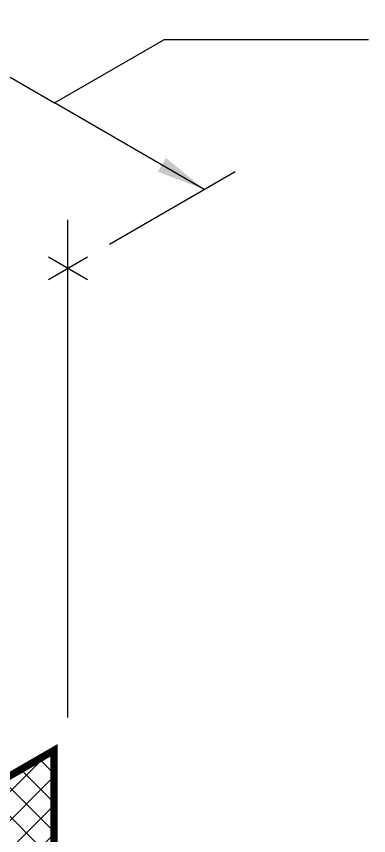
# Model space of a CAD drawing. Extents: x -129 to 6, y -4 to 100.
# Drawn here: x -19.92 to -15.61, y 50 to 60.04 of the extents above; entities that cross this region are included whole.
import ezdxf

# ---------------------------------------------------------------- set-up
doc = ezdxf.new("R2010")
doc.units = 0
doc.header["$LTSCALE"] = 1.5
doc.header["$MEASUREMENT"] = 0
doc.layers.add('CLADDING', color=252, linetype='CONTINUOUS')
doc.layers.add('TEXT', color=7, linetype='CONTINUOUS')
doc.styles.add('DETAILS', font='sanss___.ttf', dxfattribs={"height": 1})
doc.dimstyles.new('TYVEKDETAILS', dxfattribs={"dimscale": 6, "dimtxt": 1.5, "dimasz": 0.1, "dimexe": 0.75, "dimexo": 0.75, "dimgap": 0.75, "dimtad": 0, "dimtih": 1, "dimtoh": 1, "dimdec": 4, "dimzin": 0, "dimtxsty": 'DETAILS', "dimcen": 0.0625, "dimazin": 3, "dimtfac": 1, "dimtdec": 4, "dimtofl": 0, "dimtmove": 0, "dimatfit": 3, "dimtolj": 1, "dimtzin": 0})

msp = doc.modelspace()

# ---------------------------------------------------------------- hatches: boundary and pattern name
at = {"layer": 'CLADDING'}
h = msp.add_hatch(dxfattribs=at)
h.set_pattern_fill('ANSI37', color=256, scale=2, style=0)
h.set_pattern_definition([(45, (0, 0.5370765465768201), (-0.1767766952966369, 0.1767766952966369), []), (135, (0, 0.5370765465768201), (-0.1767766952966369, -0.1767766952966369), [])])
h.paths.add_polyline_path([(-19.4634676775337, 51.04424755809741), (-23.08198792823979, 48.95509391728415), (-25.48930478842708, 39.97086508514798), (-24.04395117899665, 40.80534038062685), (-22.13609293887121, 47.92556426641393), (-19.4634676775337, 49.46860518049013)])

# ---------------------------------------------------------------- linework, layer by layer
at = {"layer": 'CLADDING', "const_width": 0.09}
msp.add_lwpolyline([(-24.04395117899665, 40.80534038062685), (-25.48930478842708, 39.97086508514799), (-23.08198792823978, 48.95509391728415), (-19.4634676775337, 51.04424755809742), (-19.4634676775337, 49.46860518049012)], dxfattribs=at)
at = {"layer": 'TEXT'}
for p, q in [((-19.45532344194753, 58.97756224152639), (-18.1152482205114, 59.75125503135689)), ((-15.60690580157483, 59.75125503135689), (-18.1152482205114, 59.75125503135689)), ((-18.78303613972675, 57.2466048817569), (-17.24324998077309, 58.13560083512325)), ((-19.29025350216633, 51.44655351646914), (-19.29025350216633, 57.54657150740669)), ((-19.52936321920493, 56.81571274151667), (-19.05114378512773, 57.09181286051285)), ((-19.52936321920493, 57.09181286051285), (-19.05114378512773, 56.81571274151666))]:
    msp.add_line(p, q, dxfattribs=at)

# ---------------------------------------------------------------- leaders
for points, override in [([(-21.29052013948595, 60.03711354886611), (-19.45532344194754, 58.97756224152639)], {"dimgap": 0.75, "dimtad": 0, "dimfxl": 3}), ([(-17.62012674440912, 57.91801093418668), (-19.45532344194754, 58.97756224152639)], {"dimfxl": 3})]:
    msp.add_leader(points, dimstyle='TYVEKDETAILS', override=override, dxfattribs=at)

doc.saveas('drawing.dxf')
